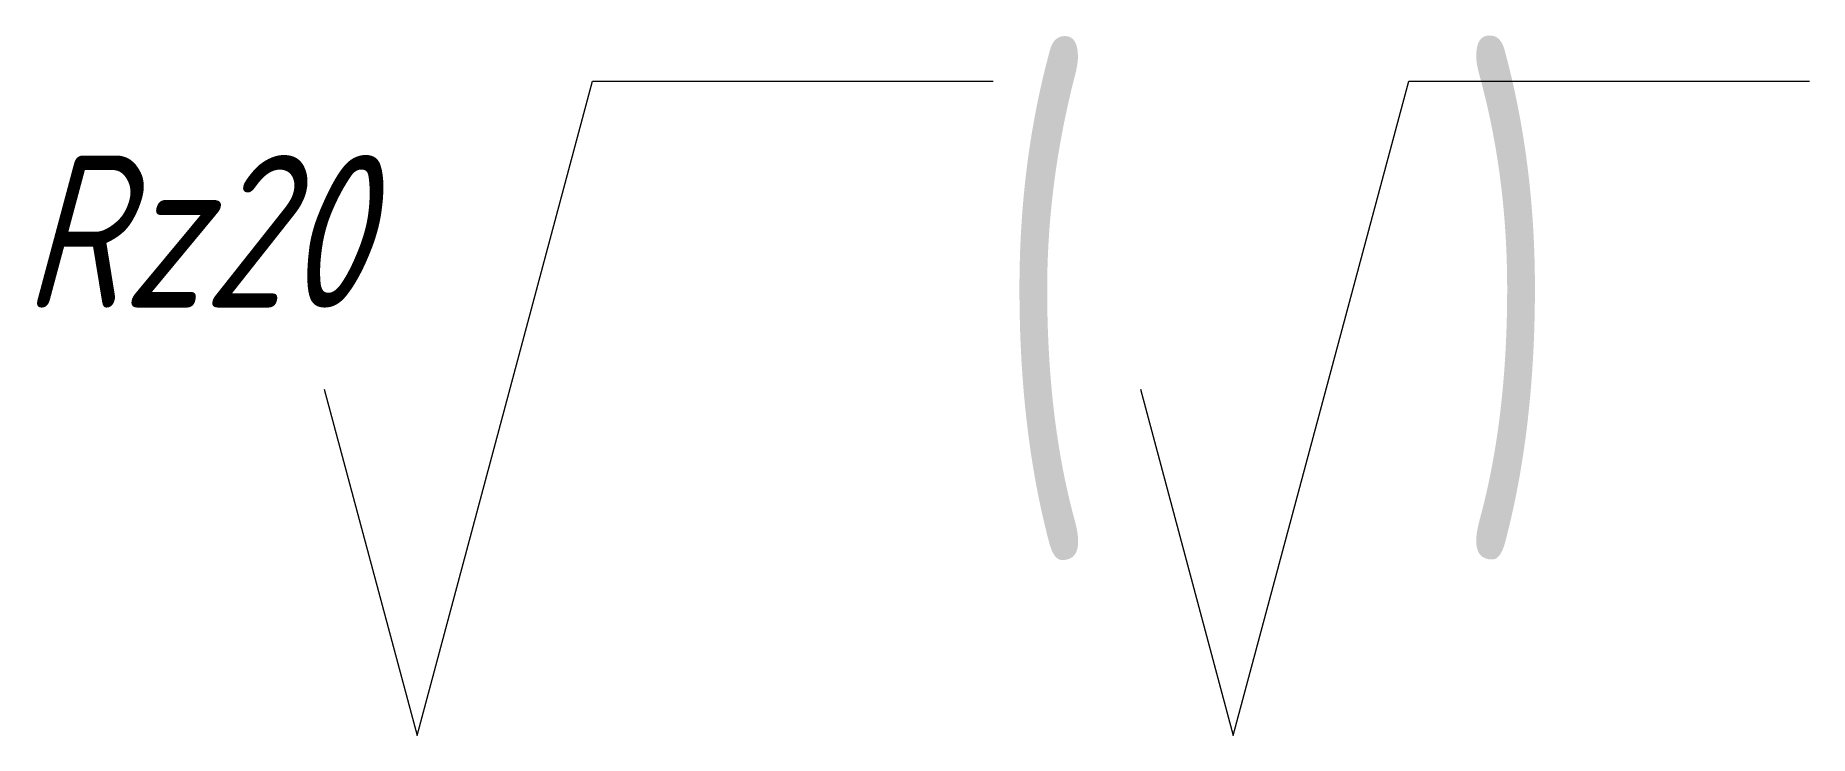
# Paper-space layout 'Лист' of a CAD drawing. Header units: millimetres. Extents: x 155.3 to 196, y 273.2 to 289.3.
import ezdxf

# ---------------------------------------------------------------- set-up
doc = ezdxf.new("R2010")
doc.units = ezdxf.units.MM
doc.layers.add('основная моя', color=9, linetype='Continuous', lineweight=15)
doc.styles.add('ЕСКД', font='eskd15.shx', dxfattribs={"width": 0.8, "height": 5})
doc.styles.add('стиль1', font='romans.shx', dxfattribs={"width": 0.75, "oblique": 15, "height": 3.5})

psp = doc.layouts.new('Лист')

# ---------------------------------------------------------------- linework, layer by layer
at = {"layer": 'основная моя', "color": 7, "lineweight": 0}
for p, q in [((164.041, 273.226), (168.064, 288.238)), ((168.064, 288.238), (177.253, 288.238)), ((182.754, 273.226), (186.776, 288.238)), ((186.776, 288.238), (195.966, 288.238)), ((161.912, 281.173), (164.041, 273.226)), ((180.625, 281.173), (182.754, 273.226))]:
    psp.add_line(p, q, dxfattribs=at)

# ---------------------------------------------------------------- texts
at = {"layer": 'основная моя', "color": 7, "lineweight": 0, "attachment_point": 1}
for s, width, insert, char_height, style in [('(  )', 33.42244, (177.253, 288.238), 10, 'ЕСКД'), ('Rz20', 11.09222, (155, 286.543), 3.5, 'стиль1')]:
    psp.add_mtext_dynamic_manual_height_columns(s, width=width, gutter_width=25, heights=[0], dxfattribs=dict(at, insert=insert, char_height=char_height, style=style))

doc.saveas('drawing.dxf')
